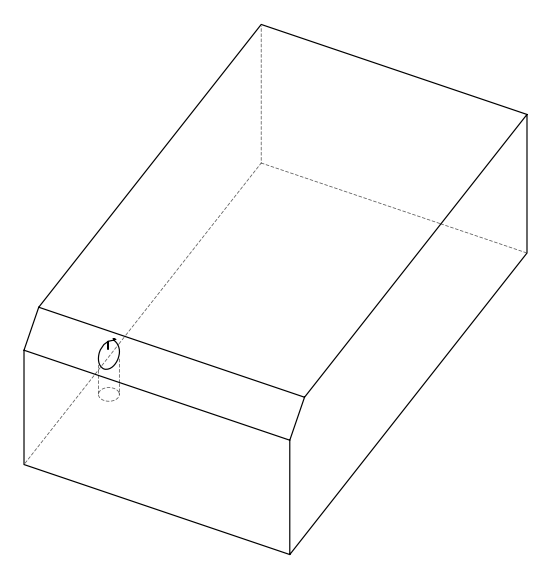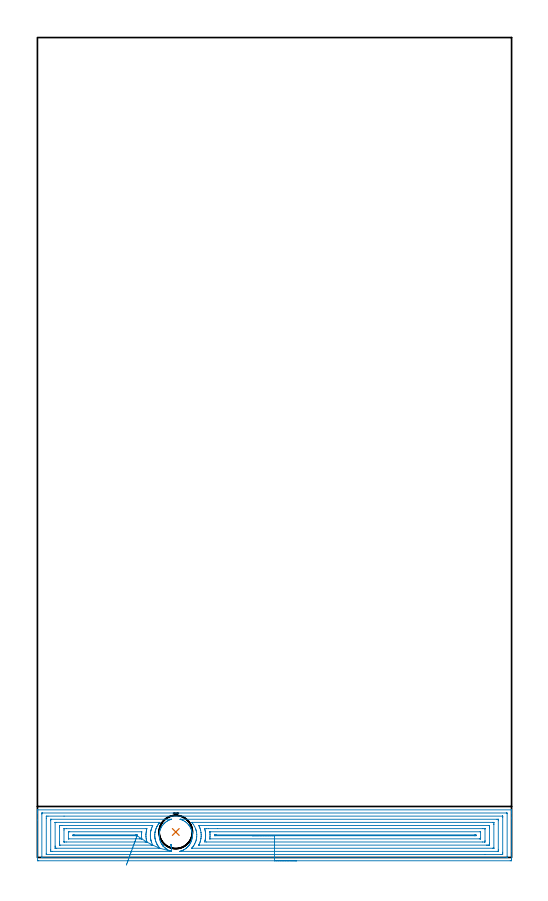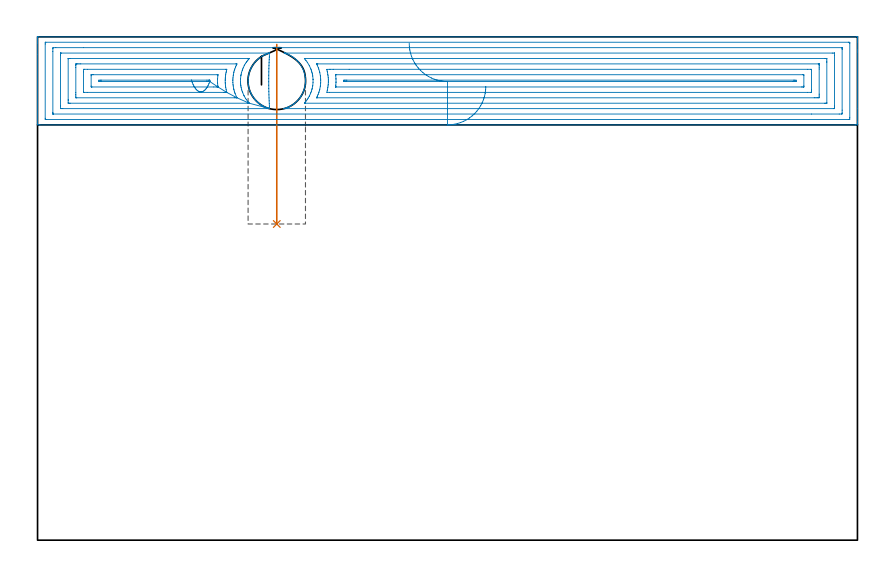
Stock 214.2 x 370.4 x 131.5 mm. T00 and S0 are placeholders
(PLAN: 2 operations, 1 tool changes, 15.5 min)
(1 INDEXABLE_INSERT_DRILL_BLIND_HOLE_FROM_SOLID | STEP1POCKET | UGT0302_001 | 0.19 min | 8626 mm3)
(2 AREA_MILL | FG_CHAMFER_SURFACE | UGT0205_001 | 15.36 min | 54627 mm3)
(TOOL UGT0302_001 | Indexable Insert Drill 15mm | D15 PA180 FL50 Z2)
(TOOL UGT0205_001 | Chamfer Mill 20 x 3 x 45 deg. | D20 FL50 Z2)
(OP 1 INDEXABLE_INSERT_DRILL_BLIND_HOLE_FROM_SOLID)
G17 G21 G94 G90
T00 M6
G54
G17 G0 G90 X62.5 Y11.5 S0 M3
G43 Z141.5 H0
G94 G81 G98 Z82.6 F250. R129.5
G80
M5
M2
(OP 2 AREA_MILL)
G17 G21 G94 G90
T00 M6
G54
G17 G0 G90 X117.1 Y-1.5 S1061 M3
G43 Z141.5 H0
Z118.5
G94 G1 X117.062 Z117.629 F250.
X116.948 Z116.764
X116.759 Z115.912
X116.497 Z115.08
X116.163 Z114.274
X115.76 Z113.5
X115.292 Z112.764
X114.761 Z112.072
X114.171 Z111.429
X113.528 Z110.84
X112.836 Z110.309
X112.1 Z109.84
X111.326 Z109.437
X110.52 Z109.103
X109.688 Z108.841
X108.837 Z108.652
X107.972 Z108.538
X107.1 Z108.5
X0.589
X0.165 Y-1.495 Z108.503
X0.01 Y-1.491 Z108.506
X0. Y-1.331 Z108.666
Y16.919 Z126.914
Y19.865 Z129.861
Y20.15 Z130.145
Y20.719 Z130.718
Y21.032 Z131.031
X0.001 Y21.2 Z131.199
X0.01 Y21.494 Z131.493
X0.144 Y21.5 Z131.5
X214.056
X214.19 Y21.494 Z131.493
X214.2 Y21.199 Z131.198
Y20.719 Z130.718
Y20.15 Z130.145
Y18.1 Z128.098
Y17.502 Z127.497
Y2.797 Z112.794
Y-0.733 Z109.264
X214.197 Y-1.032 Z108.965
X214.191 Y-1.491 Z108.506
X214.077 Y-1.495 Z108.503
X213.611 Y-1.5 Z108.5
X107.1
Y-0.086 Z109.914
X2.372 Y-0.085 Z109.915
X2.306
X2.01 Y-0.073 Z109.927
X2.004 Y0.017 Z110.017
X2. Y0.218 Z110.218
X2.001 Y19.635 Z129.635
X2.01 Y20.003 Z130.003
X2.02 Y20.079 Z130.079
X2.063 Y20.083 Z130.083
X2.165 Y20.085 Z130.085
X211.828
X211.894
X212.19 Y20.073 Z130.073
X212.196 Y19.983 Z129.983
X212.2 Y19.782 Z129.782
X212.199 Y0.365 Z110.365
X212.19 Y-0.003 Z109.997
X212.18 Y-0.079 Z109.921
X212.138 Y-0.083 Z109.917
X212.035 Y-0.085 Z109.915
X107.1 Y-0.086 Z109.914
Y1.329 Z111.329
X4.155
X4.058 Y1.331 Z111.331
X4.024 Y1.333 Z111.333
X4.012 Y1.334 Z111.334
X4.009 Y1.361 Z111.361
X4.004 Y1.462 Z111.462
X4.001 Y1.615 Z111.615
X4. Y1.768 Z111.768
Y17.655 Z127.655
X4.003 Y18.385 Z128.385
X4.006 Y18.532 Z128.532
X4.019 Y18.664 Z128.664
X4.155 Y18.666 Z128.666
X4.757 Y18.671 Z128.671
X12.026
X210.046
X210.142 Y18.669 Z128.669
X210.176 Y18.667 Z128.667
X210.188 Y18.666 Z128.666
X210.191 Y18.639 Z128.639
X210.196 Y18.538 Z128.538
X210.199 Y18.385 Z128.385
X210.2 Y18.232 Z128.232
Y2.345 Z112.345
X210.197 Y1.615 Z111.615
X210.194 Y1.468 Z111.468
X210.181 Y1.336 Z111.336
X210.046 Y1.334 Z111.334
X209.443 Y1.33 Z111.33
X202.212 Y1.329 Z111.329
X107.1
Y2.743 Z112.743
X64.394 Z112.742
X64.37 Y2.745 Z112.743
X64.391 Y2.755 Z112.752
X64.642 Y2.824 Z112.818
X64.763 Y2.865 Z112.857
X64.981 Y2.936 Z112.931
X65.087 Y2.971 Z112.966
X65.209 Y3.02 Z113.014
X65.38 Y3.086 Z113.084
X65.506 Y3.135 Z113.135
X65.546 Y3.151 Z113.151
X65.981 Y3.365 Z113.363
X66.1 Y3.435 Z113.431
X66.433 Y3.626 Z113.625
X66.874 Y3.913 Z113.912
X66.95 Y3.969 Z113.967
X67.035 Y4.03 Z114.029
X67.313 Y4.263 Z114.261
X67.408 Y4.342 Z114.341
X67.768 Y4.668 Z114.668
X67.943 Y4.852 Z114.85
X67.999 Y4.909 Z114.908
X68.341 Y5.313 Z115.31
X68.551 Y5.587 Z115.582
X68.649 Y5.711 Z115.711
X68.662 Y5.729 Z115.728
X68.701 Y5.788 Z115.787
X68.849 Y6.028 Z116.028
X68.968 Y6.222 Z116.222
X69.21 Y6.666 Z116.666
X69.393 Y7.063 Z117.063
X69.556 Y7.465 Z117.465
X69.583 Y7.545 Z117.545
X69.715 Y7.983 Z117.983
X69.825 Y8.424 Z118.424
X69.906 Y8.862 Z118.862
X69.96 Y9.303 Z119.303
X69.987 Y9.742 Z119.742
X69.989 Y10.182 Z120.182
X69.965 Y10.622 Z120.622
X69.916 Y11.061 Z121.061
X69.84 Y11.501 Z121.501
X69.735 Y11.939 Z121.939
X69.556 Y12.535 Z122.535
X69.503 Y12.677 Z122.677
X69.446 Y12.818 Z122.818
X69.244 Y13.261 Z123.261
X69.015 Y13.697 Z123.697
X68.662 Y14.271 Z124.271
X68.552 Y14.425 Z124.425
X68.437 Y14.576 Z124.576
X68.112 Y14.962 Z124.962
X67.768 Y15.334 Z125.334
X67.642 Y15.455 Z125.455
X67.266 Y15.779 Z125.779
X66.874 Y16.088 Z126.088
X66.695 Y16.214 Z126.214
X66.51 Y16.334 Z126.334
X65.981 Y16.634 Z126.634
X65.537 Y16.847 Z126.847
X65.087 Y17.034 Z127.034
X64.821 Y17.127 Z127.127
X64.552 Y17.212 Z127.212
X64.489 Y17.231 Z127.231
X64.426 Y17.25 Z127.25
X64.513 Y17.255 Z127.255
X64.584 Y17.256 Z127.256
X64.763 Y17.257 Z127.257
X207.619
X208.1 Y17.255 Z127.255
X208.15 Y17.253 Z127.253
X208.179 Y17.251 Z127.251
X208.19 Y17.225 Z127.225
X208.2 Y16.62 Z126.62
Y3.381 Z113.381
X208.195 Y2.97 Z112.97
X208.19 Y2.766 Z112.766
X208.187 Y2.749 Z112.749
X208.163 Y2.747 Z112.747
X208.108 Y2.745 Z112.745
X208.015 Y2.743 Z112.743
X107.1
Y4.157 Z114.157
X70.004
X69.789 Y4.159 Z114.159
X69.729 Y4.162 Z114.162
X69.708 Y4.164 Z114.164
X69.711 Y4.169 Z114.169
X69.741 Y4.21 Z114.21
X70.111 Y4.659 Z114.659
X70.321 Y4.938 Z114.938
X70.474 Y5.146 Z115.146
X70.675 Y5.469 Z115.469
X71.002 Y6.022 Z116.022
X71.004 Y6.026 Z116.026
X71.286 Y6.63 Z116.63
X71.402 Y6.911 Z116.911
X71.534 Y7.267 Z117.267
X71.688 Y7.794 Z117.794
X71.731 Y7.955 Z117.955
X71.889 Y8.681 Z118.681
X71.894 Y8.707 Z118.707
X71.968 Y9.559 Z119.559
X71.976 Y10.359 Z120.359
X71.971 Y10.441 Z120.441
X71.894 Y11.278 Z121.278
X71.884 Y11.333 Z121.333
X71.784 Y11.814 Z121.814
X71.688 Y12.207 Z122.207
X71.613 Y12.484 Z122.484
X71.5 Y12.836 Z122.836
X71.407 Y13.089 Z123.089
X71.007 Y13.968 Z123.968
X71.002 Y13.976 Z123.976
X70.473 Y14.854 Z124.854
X70.111 Y15.339 Z125.339
X69.786 Y15.737 Z125.737
X69.706 Y15.835 Z125.835
X69.897 Y15.84 Z125.84
X70.005 Y15.842 Z125.842
X205.696 Y15.843 Z125.843
X205.911 Y15.842 Z125.842
X206.053 Y15.84 Z125.84
X206.166 Y15.836 Z125.836
X206.191 Y15.83 Z125.83
X206.193 Y15.822 Z125.822
X206.196 Y15.737 Z125.737
X206.2 Y15.132 Z125.132
Y14.854 Z124.854
X206.199 Y4.263 Z114.263
X206.197 Y4.188 Z114.188
X206.194 Y4.17 Z114.17
X206.192 Y4.166 Z114.166
X206.16 Y4.163 Z114.163
X206.018 Y4.159 Z114.159
X205.803 Y4.157 Z114.157
X205.696
X107.1
Y5.571 Z115.571
X73.055 Y5.572 Z115.572
X73.004
X72.94 Y5.576 Z115.576
X72.919 Y5.577 Z115.577
X72.916 Y5.587 Z115.587
X72.932 Y5.627 Z115.627
X73.011 Y5.805 Z115.805
X73.111 Y6.028 Z116.028
X73.282 Y6.418 Z116.418
X73.47 Y6.911 Z116.911
X73.521 Y7.064 Z117.064
X73.676 Y7.583 Z117.583
X73.717 Y7.753 Z117.753
X73.725 Y7.794 Z117.794
X73.862 Y8.493 Z118.493
X73.885 Y8.676 Z118.676
X73.949 Y9.289 Z119.289
X73.968 Y9.559 Z119.559
X73.974 Y10.146 Z120.146
X73.968 Y10.441 Z120.441
X73.913 Y11.09 Z121.09
X73.884 Y11.324 Z121.324
X73.742 Y12.141 Z122.141
X73.676 Y12.416 Z122.416
X73.469 Y13.089 Z123.089
X73.363 Y13.399 Z123.399
X73.107 Y13.972 Z123.972
X72.945 Y14.337 Z124.337
X72.92 Y14.398 Z124.398
X72.912 Y14.422 Z124.422
X72.938 Y14.424 Z124.424
X73.061 Y14.427 Z124.427
X73.215 Y14.428 Z124.428
X203.96
X204.083 Y14.427 Z124.427
X204.164 Y14.424 Z124.424
X204.182 Y14.422 Z124.422
X204.19 Y14.411 Z124.411
X204.193 Y14.361 Z124.361
X204.198 Y13.972 Z123.972
X204.2 Y13.582 Z123.582
Y13.089 Z123.089
Y6.521 Z116.521
X204.198 Y6.028 Z116.028
X204.195 Y5.643 Z115.643
X204.191 Y5.588 Z115.588
X204.151 Y5.578 Z115.578
X204.037 Y5.576 Z115.576
X203.806 Y5.573 Z115.573
X203.376 Y5.571 Z115.571
X202.915
X107.1
Y6.985 Z116.985
X76.274 Y6.986 Z116.986
X75.58 Y6.992 Z116.992
X75.697 Y7.557 Z117.557
X75.745 Y7.794 Z117.794
X75.842 Y8.297 Z118.297
X75.89 Y8.676 Z118.676
X75.933 Y9.089 Z119.089
X75.968 Y9.559 Z119.559
X75.973 Y9.932 Z119.932
X75.968 Y10.441 Z120.441
X75.939 Y10.849 Z120.849
X75.889 Y11.324 Z121.324
X75.833 Y11.694 Z121.694
X75.739 Y12.207 Z122.207
X75.666 Y12.539 Z122.539
X75.555 Y12.994 Z122.994
X76.35 Y13.013 Z123.013
X76.426 Y13.014 Z123.014
X77.241 Y13.015 Z123.015
X81.419
X201.208
X202.024 Y13.013 Z123.013
X202.102 Y13.012 Z123.012
X202.181 Y13.008 Z123.008
X202.193 Y12.983 Z122.983
X202.196 Y12.973 Z122.973
X202.199 Y12.915 Z122.915
X202.2 Y7.619 Z117.619
X202.19 Y7. Z117.
X202.173 Y6.992 Z116.992
X202.125 Y6.99 Z116.99
X202.024 Y6.986 Z116.986
X201.948
X201.132 Y6.985 Z116.985
X107.1
Y8.4 Z118.4
X77.993
X77.923 Y8.402 Z118.402
X77.891 Y8.405 Z118.405
X77.884 Y8.407 Z118.407
X77.88 Y8.426 Z118.426
X77.903 Y8.676 Z118.676
X77.922 Y8.885 Z118.885
X77.968 Y9.559 Z119.559
X77.974 Y9.716 Z119.716
X77.968 Y10.441 Z120.441
X77.962 Y10.61 Z120.61
X77.898 Y11.324 Z121.324
X77.876 Y11.578 Z121.578
X77.881 Y11.594 Z121.594
X77.89 Y11.596 Z121.596
X77.923 Y11.599 Z121.599
X77.993 Y11.6 Z121.6
X78.133
X199.962
X200.107 Y11.599 Z121.599
X200.147 Y11.597 Z121.597
X200.181 Y11.594 Z121.594
X200.19 Y11.528 Z121.528
X200.199 Y11.366 Z121.366
X200.2 Y8.676 Z118.676
X200.196 Y8.466 Z118.466
X200.193 Y8.414 Z118.414
X200.191 Y8.407 Z118.407
X200.161 Y8.404 Z118.404
X200.094 Y8.402 Z118.402
X199.908 Y8.4 Z118.4
X199.629
X107.1
Y9.814 Z119.814
X80.549
X80.173 Y9.817 Z119.817
X79.995 Y9.821 Z119.821
X79.988 Y10. Z120.
X79.995 Y10.179 Z120.179
X80.176 Y10.183 Z120.183
X80.549 Y10.186 Z120.186
X80.807
X197.567
X197.827 Y10.184 Z120.184
X198.19 Y10.179 Z120.179
X198.193 Y9.822 Z119.822
X197.943 Y9.818 Z119.818
X197.567 Y9.815 Z119.815
X197.31 Y9.814 Z119.814
X107.1
X106.229 Z119.852
X105.364 Z119.966
X104.512 Z120.155
X103.68 Z120.417
X102.874 Z120.751
X102.1 Z121.154
X101.364 Z121.622
X100.672 Z122.153
X100.029 Z122.743
X99.44 Z123.386
X98.909 Z124.078
X98.44 Z124.814
X98.037 Z125.588
X97.703 Z126.394
X97.441 Z127.226
X97.252 Z128.077
X97.138 Z128.942
X97.1 Z129.814
G0 X60.591 Y3.098 Z126.887
G1 X60.552 Y3.67 Z126.229
X60.517 Y4.183 Z125.524
X60.487 Y4.632 Z124.777
X60.461 Y5.015 Z123.994
X60.44 Y5.328 Z123.18
X60.423 Y5.569 Z122.341
X60.412 Y5.736 Z121.485
X60.406 Y5.829 Z120.618
X60.405 Y5.845 Z119.746
X60.409 Y5.786 Z118.875
X60.418 Y5.651 Z118.013
X60.432 Y5.442 Z117.167
X60.451 Y5.159 Z116.341
X60.475 Y4.807 Z115.544
X60.504 Y4.386 Z114.78
X60.537 Y3.9 Z114.056
X60.574 Y3.353 Z113.377
X60.615 Y2.75 Z112.749
Y2.748 Z112.747
X60.602 Y2.743 Z112.743
X6.581
X6.1 Y2.745 Z112.745
X6.05 Y2.747 Z112.747
X6.021 Y2.749 Z112.749
X6.01 Y2.775 Z112.775
X6. Y3.381 Z113.381
Y16.62 Z126.62
X6.005 Y17.03 Z127.03
X6.01 Y17.234 Z127.234
X6.013 Y17.251 Z127.251
X6.037 Y17.253 Z127.253
X6.093 Y17.255 Z127.255
X6.185 Y17.257 Z127.257
X60.615
X60.617 Y17.256 Z127.256
X60.568 Y17.243 Z127.243
X60.448 Y17.212 Z127.212
X60.083 Y17.094 Z127.094
X59.723 Y16.961 Z126.961
X59.272 Y16.76 Z126.76
X58.829 Y16.533 Z126.533
X58.495 Y16.334 Z126.334
X57.935 Y15.944 Z125.944
X57.642 Y15.706 Z125.706
X57.36 Y15.455 Z125.455
X57.042 Y15.136 Z125.136
X56.57 Y14.576 Z124.576
X56.148 Y13.983 Z123.983
X55.981 Y13.697 Z123.697
X55.756 Y13.261 Z123.261
X55.56 Y12.818 Z122.818
X55.397 Y12.381 Z122.381
X55.256 Y11.939 Z121.939
X55.159 Y11.498 Z121.498
X55.084 Y11.061 Z121.061
X55.035 Y10.622 Z120.622
X55.011 Y10.182 Z120.182
X55.013 Y9.742 Z119.742
X55.04 Y9.303 Z119.303
X55.094 Y8.862 Z118.862
X55.174 Y8.424 Z118.424
X55.254 Y8.069 Z118.069
X55.416 Y7.545 Z117.545
X55.592 Y7.103 Z117.103
X55.788 Y6.666 Z116.666
X55.96 Y6.338 Z116.338
X56.076 Y6.14 Z116.14
X56.148 Y6.016 Z116.016
X56.302 Y5.788 Z115.787
X56.385 Y5.676 Z115.675
X56.434 Y5.612 Z115.608
X56.454 Y5.587 Z115.582
X56.637 Y5.341 Z115.338
X56.741 Y5.215 Z115.213
X56.773 Y5.179 Z115.174
X56.783 Y5.167 Z115.162
X56.8 Y5.146 Z115.142
X56.84 Y5.097 Z115.095
X56.997 Y4.909 Z114.909
X57.042 Y4.861 Z114.86
X57.313 Y4.603 Z114.602
X57.479 Y4.445 Z114.444
X57.633 Y4.313 Z114.312
X57.692 Y4.263 Z114.259
X57.771 Y4.195 Z114.194
X57.93 Y4.059 Z114.058
X57.963 Y4.031 Z114.029
X58.055 Y3.969 Z113.965
X58.391 Y3.738 Z113.738
X58.495 Y3.675 Z113.674
X58.829 Y3.471 Z113.471
X59.454 Y3.152 Z113.15
X59.723 Y3.035 Z113.034
X59.861 Y2.99 Z112.984
X60.133 Y2.894 Z112.892
X60.168 Y2.882 Z112.88
X60.615 Y2.75 Z112.749
X55.285 Y4.164 Z114.164
X55.244 Y4.161 Z114.161
X55.173 Y4.159 Z114.159
X55.066 Y4.157 Z114.157
X54.959
X8.504
X8.289 Y4.158 Z114.158
X8.146 Y4.16 Z114.16
X8.034 Y4.164 Z114.164
X8.009 Y4.17 Z114.17
X8.007 Y4.178 Z114.178
X8.004 Y4.263 Z114.263
X8. Y4.868 Z114.868
Y5.146 Z115.146
X8.001 Y15.737 Z125.737
X8.003 Y15.812 Z125.812
X8.006 Y15.83 Z125.83
X8.008 Y15.834 Z125.834
X8.04 Y15.837 Z125.837
X8.182 Y15.841 Z125.841
X8.397 Y15.843 Z125.843
X8.504
X54.959
X55.066 Y15.842 Z125.842
X55.279 Y15.838 Z125.838
X55.295 Y15.836 Z125.836
X55.294 Y15.832 Z125.832
X55.28 Y15.812 Z125.812
X55.255 Y15.779 Z125.779
X55.22 Y15.737 Z125.737
X55.102 Y15.595 Z125.595
X54.959 Y15.421 Z125.421
X54.713 Y15.097 Z125.097
X54.538 Y14.854 Z124.854
X54.345 Y14.579 Z124.579
X54.068 Y14.112 Z124.112
X54.019 Y14.019 Z124.019
X53.996 Y13.972 Z123.972
X53.739 Y13.415 Z123.415
X53.603 Y13.089 Z123.089
X53.488 Y12.78 Z122.78
X53.302 Y12.207 Z122.207
X53.274 Y12.11 Z122.11
X53.176 Y11.683 Z121.683
X53.124 Y11.375 Z121.375
X53.118 Y11.324 Z121.324
X53.038 Y10.578 Z120.578
X53.032 Y10.441 Z120.441
X53.02 Y9.713 Z119.713
X53.029 Y9.559 Z119.559
X53.058 Y9.181 Z119.181
X53.103 Y8.749 Z118.749
X53.114 Y8.676 Z118.676
X53.176 Y8.322 Z118.322
X53.302 Y7.794 Z117.794
X53.346 Y7.625 Z117.625
X53.485 Y7.206 Z117.206
X53.601 Y6.911 Z116.911
X53.911 Y6.183 Z116.183
X53.991 Y6.028 Z116.028
X54.068 Y5.885 Z115.885
X54.347 Y5.417 Z115.417
X54.531 Y5.146 Z115.146
X54.959 Y4.578 Z114.578
X55.21 Y4.263 Z114.263
X55.285 Y4.164 Z114.164
X52.081 Y5.578 Z115.578
X52.027 Y5.574 Z115.574
X51.978 Y5.573 Z115.573
X51.824 Y5.572 Z115.572
X51.394 Y5.571 Z115.571
X10.24 Y5.572 Z115.572
X10.117 Y5.573 Z115.573
X10.036 Y5.576 Z115.576
X10.018 Y5.578 Z115.578
X10.01 Y5.588 Z115.588
X10.007 Y5.639 Z115.639
X10.002 Y6.028 Z116.028
X10. Y6.418 Z116.418
Y6.911 Z116.911
Y13.479 Z123.479
X10.002 Y13.972 Z123.972
X10.005 Y14.357 Z124.357
X10.01 Y14.412 Z124.412
X10.049 Y14.422 Z124.422
X10.163 Y14.424 Z124.424
X10.394 Y14.427 Z124.427
X10.824 Y14.429 Z124.429
X11.285
X51.824 Y14.428 Z124.428
X51.984 Y14.427 Z124.427
X52.032 Y14.426 Z124.426
X52.087 Y14.422 Z124.422
X52.065 Y14.369 Z124.369
X52.011 Y14.243 Z124.243
X51.892 Y13.972 Z123.972
X51.742 Y13.627 Z123.627
X51.533 Y13.089 Z123.089
X51.496 Y12.988 Z122.988
X51.394 Y12.677 Z122.677
X51.294 Y12.305 Z122.305
X51.272 Y12.207 Z122.207
X51.151 Y11.564 Z121.564
X51.118 Y11.324 Z121.324
X51.056 Y10.775 Z120.775
X51.033 Y10.441 Z120.441
X51.025 Y10.076 Z120.076
X51.031 Y9.559 Z119.559
X51.072 Y8.995 Z118.995
X51.112 Y8.676 Z118.676
X51.237 Y7.949 Z117.949
X51.27 Y7.794 Z117.794
X51.293 Y7.694 Z117.694
X51.394 Y7.315 Z117.315
X51.528 Y6.911 Z116.911
X51.597 Y6.71 Z116.71
X52.081 Y5.578 Z115.578
X49.423 Y6.992 Z116.992
X49.332 Y6.99 Z116.99
X49.128 Y6.988 Z116.988
X48.72 Y6.986 Z116.986
X48.645 Y6.985 Z116.985
X12.992
X12.176 Y6.987 Z116.987
X12.098 Y6.988 Z116.988
X12.019 Y6.992 Z116.992
X12.007 Y7.017 Z117.017
X12.004 Y7.027 Z117.027
X12.001 Y7.085 Z117.085
X12. Y12.381 Z122.381
X12.01 Y13. Z123.
X12.027 Y13.008 Z123.008
X12.075 Y13.011 Z123.011
X12.176 Y13.014 Z123.014
X12.252
X13.068 Y13.015 Z123.015
X49.14 Y13.014 Z123.014
X49.312 Y13.013 Z123.013
X49.397 Y13.01 Z123.01
X49.431 Y13.008 Z123.008
X49.432 Y12.99 Z122.99
X49.316 Y12.499 Z122.499
X49.256 Y12.207 Z122.207
X49.17 Y11.761 Z121.761
X49.112 Y11.324 Z121.324
X49.052 Y10.77 Z120.77
X49.033 Y10.441 Z120.441
X49.025 Y10.139 Z120.139
X49.031 Y9.559 Z119.559
X49.05 Y9.232 Z119.232
X49.105 Y8.676 Z118.676
X49.172 Y8.228 Z118.228
X49.255 Y7.794 Z117.794
X49.405 Y7.115 Z117.115
X49.423 Y6.992 Z116.992
X47.115 Y8.409 Z118.409
X47.108 Y8.406 Z118.406
X47.076 Y8.404 Z118.404
X46.937 Y8.401 Z118.401
X46.658 Y8.4 Z118.4
X46.046
X14.238
X14.093 Y8.401 Z118.401
X14.053 Y8.403 Z118.403
X14.019 Y8.406 Z118.406
X14.01 Y8.472 Z118.472
X14.001 Y8.635 Z118.635
X14. Y11.324 Z121.324
X14.004 Y11.534 Z121.534
X14.007 Y11.586 Z121.586
X14.009 Y11.593 Z121.593
X14.039 Y11.596 Z121.596
X14.106 Y11.598 Z121.598
X14.292 Y11.6 Z121.6
X14.571
X46.937
X47.03 Y11.599 Z121.599
X47.103 Y11.596 Z121.596
X47.118 Y11.594 Z121.594
Y11.563 Z121.563
X47.115 Y11.502 Z121.502
X47.1 Y11.324 Z121.324
X47.03 Y10.533 Z120.533
X47.026 Y10.441 Z120.441
X47.023 Y10.356 Z120.356
X47.026 Y9.559 Z119.559
X47.028 Y9.469 Z119.469
X47.095 Y8.676 Z118.676
X47.11 Y8.505 Z118.505
X47.115 Y8.409 Z118.409
X45.002 Y9.82 Z119.82
X44.959 Y9.817 Z119.817
X44.897 Y9.816 Z119.816
X44.521 Y9.814 Z119.814
X44.263
X16.633
X16.373 Y9.816 Z119.816
X16.01 Y9.821 Z119.821
X16.007 Y10.178 Z120.178
X16.376 Y10.183 Z120.183
X16.633 Y10.185 Z120.185
X44.263 Y10.186 Z120.186
X44.639
X44.896 Y10.185 Z120.185
X44.959 Y10.183 Z120.183
X45.002 Y10.18 Z120.18
X45.012 Y10.154 Z120.154
X45.014 Y10. Z120.
X45.011 Y9.846 Z119.846
X45.002 Y9.82 Z119.82
X44.776 Y9.199 Z119.251
X44.534 Y8.533 Z118.742
X44.278 Y7.828 Z118.296
X44.01 Y7.09 Z117.917
X43.731 Y6.323 Z117.609
X43.445 Y5.533 Z117.372
X43.152 Y4.728 Z117.21
X42.856 Y3.912 Z117.123
X42.558 Y3.092 Z117.112
X42.261 Y2.274 Z117.177
X41.967 Y1.465 Z117.317
X41.678 Y0.67 Z117.532
X41.397 Y-0.104 Z117.82
X41.126 Y-0.851 Z118.179
X40.866 Y-1.566 Z118.606
X40.62 Y-2.244 Z119.097
X40.389 Y-2.879 Z119.649
X40.176 Y-3.466 Z120.258
G0 Z141.5
M5
M2
